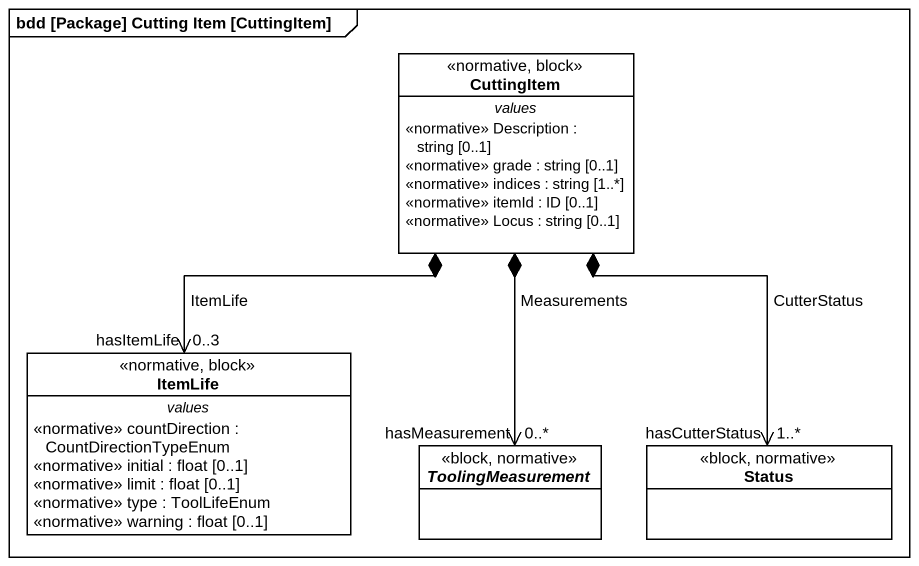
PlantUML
@startuml
mainframe bdd [Package] Cutting Item [CuttingItem]
hide circle
hide empty members
class CuttingItem <<normative, block>> {
  -- values --
  <<normative>> Description : string [0..1]
  <<normative>> grade : string [0..1]
  <<normative>> indices : string [1..*]
  <<normative>> itemId : ID [0..1]
  <<normative>> Locus : string [0..1]
}
class ItemLife <<normative, block>> {
  -- values --
  <<normative>> countDirection : CountDirectionTypeEnum
  <<normative>> initial : float [0..1]
  <<normative>> limit : float [0..1]
  <<normative>> type : ToolLifeEnum
  <<normative>> warning : float [0..1]
}
abstract class ToolingMeasurement <<block, normative>>
class Status <<block, normative>>
CuttingItem *--> "hasItemLife\n0..3" ItemLife : ItemLife
CuttingItem *--> "hasMeasurement\n0..*" ToolingMeasurement : Measurements
CuttingItem *--> "hasCutterStatus\n1..*" Status : CutterStatus
@enduml
